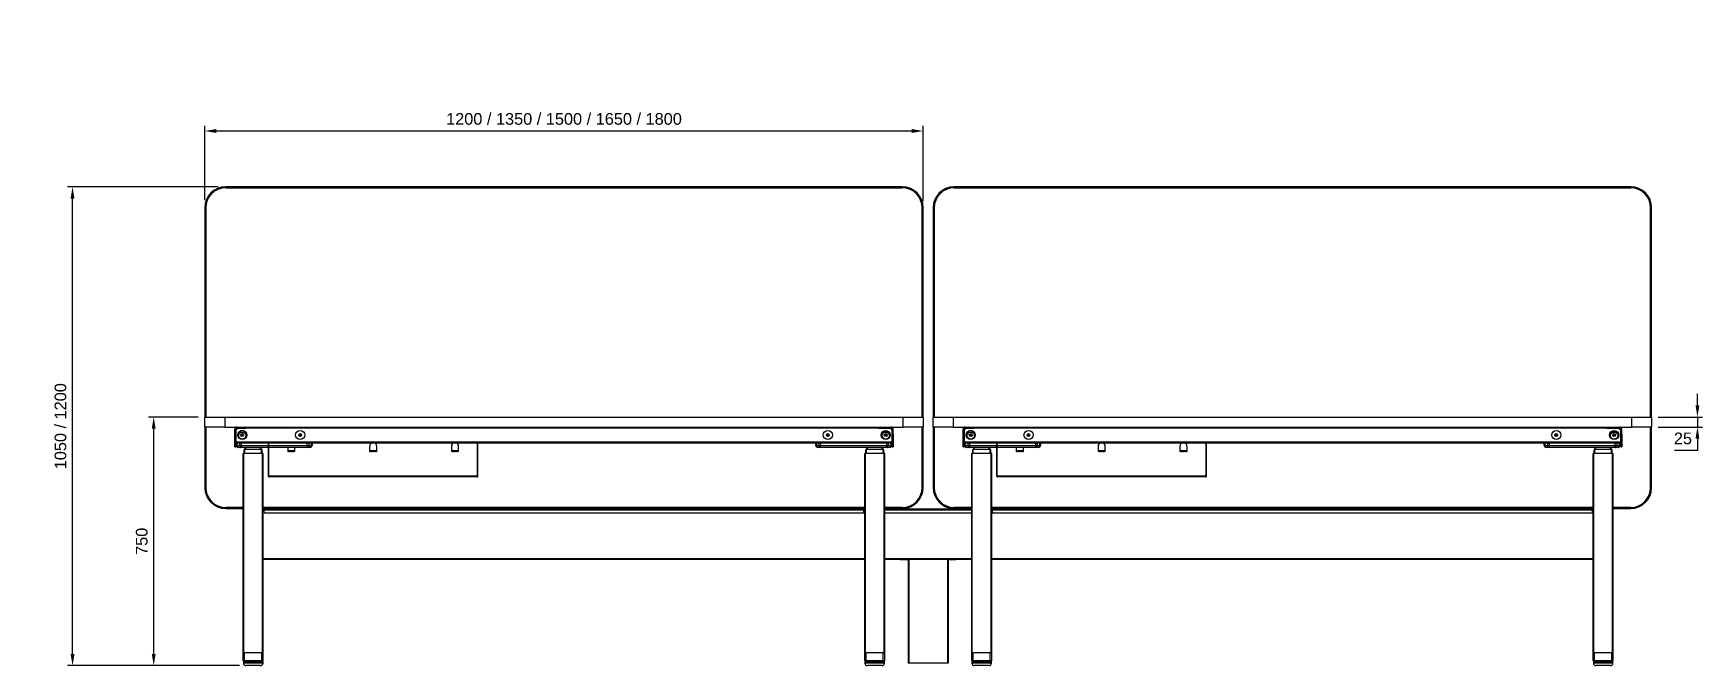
# Model space of a CAD drawing. Header units: millimetres. Extents: x -429 to 8084, y -321 to 4476.
# Drawn here: x -429 to 3753, y 2891 to 4476 of the extents above; entities that cross this region are included whole.
import ezdxf

# ---------------------------------------------------------------- set-up
doc = ezdxf.new("R2010")
doc.units = ezdxf.units.MM
doc.header["$LTSCALE"] = 100
doc.styles.get("Standard").update_dxf_attribs({"font": 'arial.ttf'})
doc.dimstyles.new('CGJ', dxfattribs={"dimscale": 13, "dimtxt": 2.25, "dimasz": 2.25, "dimexe": 1, "dimexo": 1.25, "dimgap": 1.15, "dimtad": 1, "dimtoh": 1, "dimdec": 1, "dimdsep": 46, "dimtxsty": 'Standard', "dimcen": 0, "dimclrd": 2, "dimclre": 2, "dimclrt": 2, "dimadec": 0, "dimazin": 0, "dimtfac": 1, "dimtdec": 1, "dimtmove": 0, "dimatfit": 0, "dimfxl": 1, "dimtolj": 1, "dimtzin": 0, "dimlwe": -1, "dimarcsym": 2})

# ---------------------------------------------------------------- blocks, each defined once
blk = doc.blocks.new('*D62')
at = {"color": 2, "transparency": 16777216}
for p, q in [((0, 4057.7), (0, 4244.5)), ((1800, 4055.2), (1800, 4244.5))]:
    blk.add_line(p, q, dxfattribs=at)
at = {"color": 2, "lineweight": -2, "transparency": 16777216}
blk.add_line((29.2, 4231.5), (1770.7, 4231.5), dxfattribs=at)
at = {"color": 2, "transparency": 16777216}
for points in [[(29.2, 4236.4), (29.2, 4226.6), (0, 4231.5)], [(1770.7, 4236.4), (1770.7, 4226.6), (1800, 4231.5)]]:
    blk.add_solid(points, dxfattribs=at)
at = {"layer": 'Defpoints', "color": 0, "transparency": 16777216}
for p in [(1800, 4231.5), (0, 4041.5), (1800, 4039)]:
    blk.add_point(p, dxfattribs=at)
at = {"color": 2, "transparency": 16777216, "insert": (900, 4261.6), "char_height": 29.25, "attachment_point": 5}
blk.add_mtext('\\A1;1200 / 1350 / 1500 / 1650 / 1800', dxfattribs=at)
blk = doc.blocks.new('*D63')
at = {"color": 2, "lineweight": -2, "transparency": 16777216}
for p, q in [((3739.7, 3543.7), (3739.7, 3573)), ((3739.7, 3514.5), (3739.7, 3489.5)), ((3739.7, 3431), (3682.1, 3431)), ((3739.7, 3460.2), (3739.7, 3431))]:
    blk.add_line(p, q, dxfattribs=at)
at = {"color": 2, "transparency": 16777216}
for p, q in [((3641.2, 3514.5), (3752.7, 3514.5)), ((3641.2, 3489.5), (3752.7, 3489.5))]:
    blk.add_line(p, q, dxfattribs=at)
for points in [[(3734.8, 3543.7), (3744.5, 3543.7), (3739.7, 3514.5)], [(3734.8, 3460.2), (3744.5, 3460.2), (3739.7, 3489.5)]]:
    blk.add_solid(points, dxfattribs=at)
at = {"layer": 'Defpoints', "color": 0, "transparency": 16777216}
for p in [(3625, 3514.5), (3625, 3489.5), (3739.7, 3489.5)]:
    blk.add_point(p, dxfattribs=at)
at = {"color": 2, "transparency": 16777216, "insert": (3703.4, 3460.8), "char_height": 29.25, "attachment_point": 5}
blk.add_mtext('\\A1;25', dxfattribs=at)
blk = doc.blocks.new('*D64')
at = {"color": 2, "transparency": 16777216}
for p, q in [((-16.3, 3514.5), (-140.8, 3514.5)), ((86.7, 2891.5), (-140.8, 2891.5))]:
    blk.add_line(p, q, dxfattribs=at)
at = {"color": 2, "lineweight": -2, "transparency": 16777216}
blk.add_line((-127.8, 2920.7), (-127.8, 3485.2), dxfattribs=at)
at = {"color": 2, "transparency": 16777216}
for points in [[(-132.7, 3485.2), (-123, 3485.2), (-127.8, 3514.5)], [(-132.7, 2920.7), (-123, 2920.7), (-127.8, 2891.5)]]:
    blk.add_solid(points, dxfattribs=at)
at = {"layer": 'Defpoints', "color": 0, "transparency": 16777216}
for p in [(-127.8, 3514.5), (0, 3514.5), (103, 2891.5)]:
    blk.add_point(p, dxfattribs=at)
at = {"color": 2, "transparency": 16777216, "insert": (-157.7, 3203), "char_height": 29.25, "attachment_point": 5, "rotation": 90}
blk.add_mtext('\\A1;750', dxfattribs=at)
blk = doc.blocks.new('*D67')
at = {"color": 2, "transparency": 16777216}
for p, q in [((33.7, 4091.5), (-344.2, 4091.5)), ((86.7, 2891.5), (-344.2, 2891.5))]:
    blk.add_line(p, q, dxfattribs=at)
at = {"color": 2, "lineweight": -2, "transparency": 16777216}
blk.add_line((-331.2, 2920.7), (-331.2, 4062.2), dxfattribs=at)
at = {"color": 2, "transparency": 16777216}
for points in [[(-336.1, 4062.2), (-326.3, 4062.2), (-331.2, 4091.5)], [(-336.1, 2920.7), (-326.3, 2920.7), (-331.2, 2891.5)]]:
    blk.add_solid(points, dxfattribs=at)
at = {"layer": 'Defpoints', "color": 0, "transparency": 16777216}
for p in [(-331.2, 4091.5), (50, 4091.5), (103, 2891.5)]:
    blk.add_point(p, dxfattribs=at)
at = {"color": 2, "transparency": 16777216, "insert": (-361.3, 3491.5), "char_height": 29.25, "attachment_point": 5, "rotation": 90}
blk.add_mtext('\\A1;1050 / 1200', dxfattribs=at)

msp = doc.modelspace()

# ---------------------------------------------------------------- linework, layer by layer
at = {"color": 7, "linetype": 'Continuous', "lineweight": -3}
for p, q in [((900, 4091.46), (52.5, 4091.46)), ((52.5, 4091.46), (52.5, 4090.38)), ((52.5, 4090.38), (52.5, 4089.96)), ((52.5, 4090.38), (900, 4090.38)), ((52.5, 4089.96), (52.5, 4089.66)), ((52.5, 4089.96), (900, 4089.96)), ((52.5, 4089.66), (900, 4089.66)), ((52.5, 4089.66), (52.5, 4089.46)), ((52.5, 4089.46), (900, 4089.46)), ((52.5, 4089.46), (52.5, 4089.31)), ((52.5, 4089.31), (900, 4089.31)), ((52.5, 4089.31), (52.5, 4088.96)), ((1747.5, 4088.96), (52.5, 4088.96)), ((1747.5, 4091.46), (900, 4091.46)), ((900, 4091.46), (900, 4090.38)), ((900, 4090.38), (900, 4089.96)), ((900, 4090.38), (1747.5, 4090.38)), ((900, 4089.96), (900, 4089.66)), ((900, 4089.96), (1747.5, 4089.96)), ((900, 4089.66), (1747.5, 4089.66)), ((900, 4089.66), (900, 4089.46)), ((900, 4089.46), (1747.5, 4089.46)), ((900, 4089.46), (900, 4089.31)), ((900, 4089.31), (1747.5, 4089.31)), ((900, 4089.31), (900, 4088.96)), ((1747.5, 4091.46), (1747.5, 4090.38)), ((1747.5, 4090.38), (1747.5, 4089.96)), ((1747.5, 4089.96), (1747.5, 4089.66)), ((1747.5, 4089.66), (1747.5, 4089.46)), ((1747.5, 4089.46), (1747.5, 4089.31)), ((1747.5, 4089.31), (1747.5, 4088.96)), ((2725, 4091.46), (1877.5, 4091.46)), ((1877.5, 4091.46), (1877.5, 4090.38)), ((1877.5, 4090.38), (1877.5, 4089.96)), ((1877.5, 4090.38), (2725, 4090.38)), ((1877.5, 4089.96), (1877.5, 4089.66)), ((1877.5, 4089.96), (2725, 4089.96)), ((1877.5, 4089.66), (2725, 4089.66)), ((1877.5, 4089.66), (1877.5, 4089.46)), ((1877.5, 4089.46), (2725, 4089.46)), ((1877.5, 4089.46), (1877.5, 4089.31)), ((1877.5, 4089.31), (2725, 4089.31)), ((1877.5, 4089.31), (1877.5, 4088.96)), ((3572.5, 4088.96), (1877.5, 4088.96)), ((3572.5, 4091.46), (2725, 4091.46)), ((2725, 4091.46), (2725, 4090.38)), ((2725, 4090.38), (2725, 4089.96)), ((2725, 4090.38), (3572.5, 4090.38)), ((2725, 4089.96), (2725, 4089.66)), ((2725, 4089.96), (3572.5, 4089.96)), ((2725, 4089.66), (3572.5, 4089.66)), ((2725, 4089.66), (2725, 4089.46)), ((2725, 4089.46), (3572.5, 4089.46)), ((2725, 4089.46), (2725, 4089.31)), ((2725, 4089.31), (3572.5, 4089.31)), ((2725, 4089.31), (2725, 4088.96)), ((3572.5, 4091.46), (3572.5, 4090.38)), ((3572.5, 4090.38), (3572.5, 4089.96)), ((3572.5, 4089.96), (3572.5, 4089.66)), ((3572.5, 4089.66), (3572.5, 4089.46)), ((3572.5, 4089.46), (3572.5, 4089.31)), ((3572.5, 4089.31), (3572.5, 4088.96)), ((0, 4038.96), (0, 3514.46)), ((0, 4038.96), (1.07, 4038.96)), ((1.07, 4038.96), (1.5, 4038.96)), ((1.07, 3514.46), (1.07, 4038.96)), ((1.5, 4038.96), (1.8, 4038.96)), ((1.5, 3514.46), (1.5, 4038.96)), ((1.8, 4038.96), (2, 4038.96)), ((1.8, 3514.46), (1.8, 4038.96)), ((2, 3514.46), (2, 4038.96)), ((2, 4038.96), (2.15, 4038.96)), ((2.15, 3514.46), (2.15, 4038.96)), ((2.15, 4038.96), (2.5, 4038.96)), ((2.5, 4038.96), (2.5, 3514.46)), ((1797.5, 3514.46), (1797.5, 4038.96)), ((1797.85, 4038.96), (1797.5, 4038.96)), ((1798, 4038.96), (1797.85, 4038.96)), ((1797.85, 4038.96), (1797.85, 3514.46)), ((1798, 4038.96), (1798, 3514.46)), ((1798.2, 4038.96), (1798, 4038.96)), ((1798.5, 4038.96), (1798.2, 4038.96)), ((1798.2, 4038.96), (1798.2, 3514.46)), ((1798.92, 4038.96), (1798.5, 4038.96)), ((1798.5, 4038.96), (1798.5, 3514.46)), ((1798.92, 4038.96), (1798.92, 3514.46)), ((1800, 4038.96), (1798.92, 4038.96)), ((1800, 3514.46), (1800, 4038.96)), ((1825, 4038.96), (1825, 3514.46)), ((1825, 4038.96), (1826.07, 4038.96)), ((1826.07, 4038.96), (1826.5, 4038.96)), ((1826.07, 3514.46), (1826.07, 4038.96)), ((1826.5, 4038.96), (1826.8, 4038.96)), ((1826.5, 3514.46), (1826.5, 4038.96)), ((1826.8, 4038.96), (1827, 4038.96)), ((1826.8, 3514.46), (1826.8, 4038.96)), ((1827, 3514.46), (1827, 4038.96)), ((1827, 4038.96), (1827.15, 4038.96)), ((1827.15, 3514.46), (1827.15, 4038.96)), ((1827.15, 4038.96), (1827.5, 4038.96)), ((1827.5, 4038.96), (1827.5, 3514.46)), ((3622.5, 3514.46), (3622.5, 4038.96)), ((3622.85, 4038.96), (3622.5, 4038.96)), ((3622.85, 4038.96), (3622.85, 3514.46)), ((3623, 4038.96), (3622.85, 4038.96)), ((3623, 4038.96), (3623, 3514.46)), ((3623.2, 4038.96), (3623, 4038.96)), ((3623.5, 4038.96), (3623.2, 4038.96)), ((3623.2, 4038.96), (3623.2, 3514.46)), ((3623.92, 4038.96), (3623.5, 4038.96)), ((3623.5, 4038.96), (3623.5, 3514.46)), ((3623.92, 4038.96), (3623.92, 3514.46)), ((3625, 4038.96), (3623.92, 4038.96)), ((3625, 3514.46), (3625, 4038.96)), ((0, 3489.46), (0, 3514.46)), ((0, 3514.46), (50, 3514.46)), ((50, 3514.46), (50, 3489.46)), ((50, 3514.46), (1750, 3514.46)), ((1750, 3489.46), (1750, 3514.46)), ((1750, 3514.46), (1800, 3514.46)), ((1800, 3514.46), (1800, 3489.46)), ((1825, 3489.46), (1825, 3514.46)), ((1825, 3514.46), (1875, 3514.46)), ((1875, 3514.46), (1875, 3489.46)), ((1875, 3514.46), (3575, 3514.46)), ((3575, 3489.46), (3575, 3514.46)), ((3575, 3514.46), (3625, 3514.46)), ((3625, 3514.46), (3625, 3489.46)), ((0, 3489.46), (0, 3337.96)), ((50, 3489.46), (0, 3489.46)), ((1.07, 3337.96), (1.07, 3489.46)), ((1.5, 3337.96), (1.5, 3489.46)), ((1.8, 3337.96), (1.8, 3489.46)), ((2, 3337.96), (2, 3489.46)), ((2.15, 3337.96), (2.15, 3489.46)), ((2.5, 3489.46), (2.5, 3337.96)), ((50, 3489.46), (1750, 3489.46)), ((77.5, 3484.46), (75, 3484.46)), ((75, 3470.37), (75, 3484.46)), ((77.5, 3470.37), (77.5, 3484.46)), ((80.5, 3483.96), (77.5, 3483.96)), ((78, 3479.96), (77.5, 3479.96)), ((83, 3486.46), (78, 3481.46)), ((78, 3481.46), (78, 3451.96)), ((79, 3483.96), (79, 3486.46)), ((79, 3486.46), (80.46, 3486.46)), ((80, 3489.46), (80, 3486.96)), ((80, 3486.96), (103, 3486.96)), ((80.46, 3486.46), (83, 3486.46)), ((80.46, 3486.46), (80.46, 3483.96)), ((113, 3486.46), (83, 3486.46)), ((98.69, 3479.96), (89.31, 3479.96)), ((91.07, 3471.37), (91.07, 3467.54)), ((103, 3486.96), (103, 3489.46)), ((113, 3486.96), (103, 3486.96)), ((113, 3489.46), (113, 3486.96)), ((1687, 3486.96), (113, 3486.96)), ((113, 3486.96), (113, 3486.46)), ((1687, 3486.96), (1687, 3489.46)), ((1697, 3486.96), (1687, 3486.96)), ((1687, 3486.96), (1687, 3486.46)), ((1687, 3486.46), (1717, 3486.46)), ((1697, 3489.46), (1697, 3486.96)), ((1720, 3486.96), (1697, 3486.96)), ((1701.31, 3479.96), (1710.69, 3479.96)), ((1708.93, 3467.54), (1708.93, 3471.37)), ((1722, 3481.46), (1717, 3486.46)), ((1717, 3486.46), (1719.53, 3486.46)), ((1719.5, 3483.96), (1722.5, 3483.96)), ((1719.53, 3486.46), (1721, 3486.46)), ((1719.53, 3483.96), (1719.53, 3486.46)), ((1720, 3486.96), (1720, 3489.46)), ((1721, 3486.46), (1721, 3483.96)), ((1722, 3481.46), (1722, 3451.96)), ((1722, 3479.96), (1722.5, 3479.96)), ((1725, 3484.46), (1722.5, 3484.46)), ((1722.5, 3470.37), (1722.5, 3484.46)), ((1725, 3470.37), (1725, 3484.46)), ((1800, 3489.46), (1750, 3489.46)), ((1797.5, 3337.96), (1797.5, 3489.46)), ((1797.85, 3489.46), (1797.85, 3337.96)), ((1798, 3489.46), (1798, 3337.96)), ((1798.2, 3489.46), (1798.2, 3337.96)), ((1798.5, 3489.46), (1798.5, 3337.96)), ((1798.92, 3489.46), (1798.92, 3337.96)), ((1800, 3337.96), (1800, 3489.46)), ((1825, 3489.46), (1825, 3337.96)), ((1875, 3489.46), (1825, 3489.46)), ((1826.07, 3337.96), (1826.07, 3489.46)), ((1826.5, 3337.96), (1826.5, 3489.46)), ((1826.8, 3337.96), (1826.8, 3489.46)), ((1827, 3337.96), (1827, 3489.46)), ((1827.15, 3337.96), (1827.15, 3489.46)), ((1827.5, 3489.46), (1827.5, 3337.96)), ((1875, 3489.46), (3575, 3489.46)), ((1902.5, 3484.46), (1900, 3484.46)), ((1900, 3470.37), (1900, 3484.46)), ((1902.5, 3470.37), (1902.5, 3484.46)), ((1905.5, 3483.96), (1902.5, 3483.96)), ((1903, 3479.96), (1902.5, 3479.96)), ((1908, 3486.46), (1903, 3481.46)), ((1903, 3481.46), (1903, 3451.96)), ((1904, 3483.96), (1904, 3486.46)), ((1904, 3486.46), (1905.46, 3486.46)), ((1905, 3489.46), (1905, 3486.96)), ((1905, 3486.96), (1928, 3486.96)), ((1905.46, 3486.46), (1908, 3486.46)), ((1905.46, 3486.46), (1905.46, 3483.96)), ((1938, 3486.46), (1908, 3486.46)), ((1923.69, 3479.96), (1914.31, 3479.96)), ((1916.07, 3471.37), (1916.07, 3467.54)), ((1928, 3486.96), (1928, 3489.46)), ((1938, 3486.96), (1928, 3486.96)), ((1938, 3489.46), (1938, 3486.96)), ((1938, 3486.96), (1938, 3486.46)), ((3512, 3486.96), (1938, 3486.96)), ((3512, 3486.96), (3512, 3489.46)), ((3522, 3486.96), (3512, 3486.96)), ((3512, 3486.96), (3512, 3486.46)), ((3512, 3486.46), (3542, 3486.46)), ((3522, 3489.46), (3522, 3486.96)), ((3545, 3486.96), (3522, 3486.96)), ((3526.31, 3479.96), (3535.69, 3479.96)), ((3533.93, 3467.54), (3533.93, 3471.37)), ((3547, 3481.46), (3542, 3486.46)), ((3542, 3486.46), (3544.53, 3486.46)), ((3544.5, 3483.96), (3547.5, 3483.96)), ((3544.53, 3486.46), (3546, 3486.46)), ((3544.53, 3483.96), (3544.53, 3486.46)), ((3545, 3486.96), (3545, 3489.46)), ((3546, 3486.46), (3546, 3483.96)), ((3547, 3481.46), (3547, 3451.96)), ((3547, 3479.96), (3547.5, 3479.96)), ((3550, 3484.46), (3547.5, 3484.46)), ((3547.5, 3470.37), (3547.5, 3484.46)), ((3550, 3470.37), (3550, 3484.46)), ((3625, 3489.46), (3575, 3489.46)), ((3622.5, 3337.96), (3622.5, 3489.46)), ((3622.85, 3489.46), (3622.85, 3337.96)), ((3623, 3489.46), (3623, 3337.96)), ((3623.2, 3489.46), (3623.2, 3337.96)), ((3623.5, 3489.46), (3623.5, 3337.96)), ((3623.92, 3489.46), (3623.92, 3337.96)), ((3625, 3337.96), (3625, 3489.46)), ((75, 3470.37), (77.5, 3470.37)), ((75, 3460.43), (75, 3470.37)), ((77.5, 3460.43), (75, 3460.43)), ((75, 3439.52), (75, 3460.43)), ((75, 3439.52), (77.5, 3439.52)), ((75, 3439.46), (75, 3439.52)), ((77.5, 3439.46), (75, 3439.46)), ((77.5, 3470.37), (77.5, 3460.43)), ((77.5, 3460.43), (77.5, 3439.52)), ((78, 3455.96), (77.5, 3455.96)), ((78, 3451.96), (77.5, 3451.96)), ((77.5, 3439.52), (77.5, 3439.46)), ((1722, 3451.96), (78, 3451.96)), ((78, 3451.96), (78, 3449.46)), ((1722, 3449.46), (78, 3449.46)), ((79, 3443.46), (79, 3449.46)), ((79, 3443.46), (80.46, 3443.46)), ((80.46, 3449.46), (80.46, 3443.46)), ((80.46, 3443.46), (87.53, 3443.46)), ((91.07, 3438.46), (84, 3438.46)), ((87.53, 3443.46), (87.53, 3449.46)), ((87.53, 3443.46), (91.07, 3443.46)), ((91.07, 3449.46), (91.07, 3443.46)), ((91.07, 3443.46), (256.93, 3443.46)), ((91.07, 3443.46), (91.07, 3438.46)), ((256.93, 3438.46), (91.07, 3438.46)), ((99, 3423.46), (99, 3433.46)), ((100.5, 3433.46), (99, 3433.46)), ((100.5, 3423.46), (100.5, 3433.46)), ((142.5, 3433.46), (100.5, 3433.46)), ((101.5, 3433.46), (101.5, 3438.46)), ((103, 3433.46), (103, 3438.46)), ((140, 3433.46), (140, 3438.46)), ((141.5, 3433.46), (141.5, 3438.46)), ((142.5, 3423.46), (142.5, 3433.46)), ((144, 3433.46), (142.5, 3433.46)), ((144, 3423.46), (144, 3433.46)), ((159.5, 3366.06), (159.5, 3449.46)), ((160.3, 3366.06), (160.3, 3449.46)), ((160.5, 3366.06), (160.5, 3449.46)), ((208, 3438.46), (208, 3427.96)), ((208, 3430.56), (226, 3430.56)), ((208, 3429.56), (208.5, 3429.56)), ((211, 3429.56), (208.5, 3429.56)), ((208.5, 3429.56), (208.5, 3427.96)), ((211, 3427.96), (211, 3429.56)), ((213, 3429.56), (211, 3429.56)), ((213, 3429.56), (213, 3427.96)), ((216, 3429.56), (213, 3429.56)), ((216, 3427.96), (216, 3429.56)), ((218, 3429.56), (216, 3429.56)), ((218, 3429.56), (218, 3427.96)), ((221, 3429.56), (218, 3429.56)), ((221, 3427.96), (221, 3429.56)), ((223, 3429.56), (221, 3429.56)), ((225.5, 3429.56), (223, 3429.56)), ((223, 3429.56), (223, 3427.96)), ((225.5, 3429.56), (226, 3429.56)), ((225.5, 3427.96), (225.5, 3429.56)), ((226, 3427.96), (226, 3438.46)), ((256.93, 3443.46), (256.93, 3449.46)), ((256.93, 3443.46), (260.46, 3443.46)), ((256.93, 3443.46), (256.93, 3438.46)), ((264, 3438.46), (256.93, 3438.46)), ((260.46, 3449.46), (260.46, 3443.46)), ((260.46, 3443.46), (267.53, 3443.46)), ((267.53, 3443.46), (267.53, 3449.46)), ((267.53, 3443.46), (269, 3443.46)), ((269, 3449.46), (269, 3443.46)), ((413, 3440.96), (413, 3427.96)), ((413, 3430.56), (431, 3430.56)), ((413, 3429.56), (413.5, 3429.56)), ((416, 3429.56), (413.5, 3429.56)), ((413.5, 3429.56), (413.5, 3427.96)), ((416, 3427.96), (416, 3429.56)), ((418, 3429.56), (416, 3429.56)), ((418, 3429.56), (418, 3427.96)), ((421, 3429.56), (418, 3429.56)), ((421, 3427.96), (421, 3429.56)), ((423, 3429.56), (421, 3429.56)), ((423, 3429.56), (423, 3427.96)), ((426, 3429.56), (423, 3429.56)), ((426, 3427.96), (426, 3429.56)), ((428, 3429.56), (426, 3429.56)), ((428, 3429.56), (428, 3427.96)), ((430.5, 3429.56), (428, 3429.56)), ((430.5, 3429.56), (431, 3429.56)), ((430.5, 3427.96), (430.5, 3429.56)), ((431, 3427.96), (431, 3440.96)), ((618, 3440.96), (618, 3427.96)), ((618, 3430.56), (636, 3430.56)), ((618, 3429.56), (618.5, 3429.56)), ((621, 3429.56), (618.5, 3429.56)), ((618.5, 3429.56), (618.5, 3427.96)), ((621, 3427.96), (621, 3429.56)), ((623, 3429.56), (621, 3429.56)), ((623, 3429.56), (623, 3427.96)), ((626, 3429.56), (623, 3429.56)), ((626, 3427.96), (626, 3429.56)), ((628, 3429.56), (626, 3429.56)), ((628, 3429.56), (628, 3427.96)), ((631, 3429.56), (628, 3429.56)), ((631, 3427.96), (631, 3429.56)), ((633, 3429.56), (631, 3429.56)), ((633, 3429.56), (633, 3427.96)), ((635.5, 3429.56), (633, 3429.56)), ((635.5, 3429.56), (636, 3429.56)), ((635.5, 3427.96), (635.5, 3429.56)), ((636, 3427.96), (636, 3440.96)), ((683.5, 3366.06), (683.5, 3449.46)), ((683.7, 3366.06), (683.7, 3449.46)), ((684.5, 3366.06), (684.5, 3449.46)), ((1531, 3443.46), (1531, 3449.46)), ((1531, 3443.46), (1532.46, 3443.46)), ((1532.46, 3449.46), (1532.46, 3443.46)), ((1532.46, 3443.46), (1539.53, 3443.46)), ((1543.07, 3438.46), (1536, 3438.46)), ((1539.53, 3443.46), (1539.53, 3449.46)), ((1539.53, 3443.46), (1543.07, 3443.46)), ((1543.07, 3449.46), (1543.07, 3443.46)), ((1543.07, 3438.46), (1543.07, 3443.46)), ((1543.07, 3443.46), (1708.93, 3443.46)), ((1708.93, 3438.46), (1543.07, 3438.46)), ((1656, 3423.46), (1656, 3433.46)), ((1657.5, 3433.46), (1656, 3433.46)), ((1657.5, 3423.46), (1657.5, 3433.46)), ((1699.5, 3433.46), (1657.5, 3433.46)), ((1658.5, 3433.46), (1658.5, 3438.46)), ((1660, 3433.46), (1660, 3438.46)), ((1697, 3433.46), (1697, 3438.46)), ((1698.5, 3433.46), (1698.5, 3438.46)), ((1699.5, 3423.46), (1699.5, 3433.46)), ((1701, 3433.46), (1699.5, 3433.46)), ((1701, 3423.46), (1701, 3433.46)), ((1708.93, 3443.46), (1708.93, 3449.46)), ((1708.93, 3443.46), (1712.46, 3443.46)), ((1708.93, 3438.46), (1708.93, 3443.46)), ((1716, 3438.46), (1708.93, 3438.46)), ((1712.46, 3449.46), (1712.46, 3443.46)), ((1712.46, 3443.46), (1719.53, 3443.46)), ((1719.53, 3443.46), (1719.53, 3449.46)), ((1719.53, 3443.46), (1721, 3443.46)), ((1721, 3449.46), (1721, 3443.46)), ((1722, 3455.96), (1722.5, 3455.96)), ((1722, 3451.96), (1722.5, 3451.96)), ((1722, 3451.96), (1722, 3449.46)), ((1722.5, 3470.37), (1725, 3470.37)), ((1722.5, 3460.43), (1722.5, 3470.37)), ((1725, 3460.43), (1722.5, 3460.43)), ((1722.5, 3439.52), (1722.5, 3460.43)), ((1722.5, 3439.52), (1725, 3439.52)), ((1722.5, 3439.46), (1722.5, 3439.52)), ((1725, 3439.46), (1722.5, 3439.46)), ((1725, 3470.37), (1725, 3460.43)), ((1725, 3460.43), (1725, 3439.52)), ((1725, 3439.52), (1725, 3439.46)), ((1900, 3470.37), (1902.5, 3470.37)), ((1900, 3460.43), (1900, 3470.37)), ((1902.5, 3460.43), (1900, 3460.43)), ((1900, 3439.52), (1900, 3460.43)), ((1900, 3439.52), (1902.5, 3439.52)), ((1900, 3439.46), (1900, 3439.52)), ((1902.5, 3439.46), (1900, 3439.46)), ((1902.5, 3470.37), (1902.5, 3460.43)), ((1902.5, 3460.43), (1902.5, 3439.52)), ((1903, 3455.96), (1902.5, 3455.96)), ((1903, 3451.96), (1902.5, 3451.96)), ((1902.5, 3439.52), (1902.5, 3439.46)), ((3547, 3451.96), (1903, 3451.96)), ((1903, 3451.96), (1903, 3449.46)), ((3547, 3449.46), (1903, 3449.46)), ((1904, 3443.46), (1904, 3449.46)), ((1904, 3443.46), (1905.46, 3443.46)), ((1905.46, 3449.46), (1905.46, 3443.46)), ((1905.46, 3443.46), (1912.53, 3443.46)), ((1916.07, 3438.46), (1909, 3438.46)), ((1912.53, 3443.46), (1912.53, 3449.46)), ((1912.53, 3443.46), (1916.07, 3443.46)), ((1916.07, 3449.46), (1916.07, 3443.46)), ((1916.07, 3443.46), (2081.93, 3443.46)), ((1916.07, 3443.46), (1916.07, 3438.46)), ((2081.93, 3438.46), (1916.07, 3438.46)), ((1924, 3423.46), (1924, 3433.46)), ((1925.5, 3433.46), (1924, 3433.46)), ((1925.5, 3423.46), (1925.5, 3433.46)), ((1967.5, 3433.46), (1925.5, 3433.46)), ((1926.5, 3433.46), (1926.5, 3438.46)), ((1928, 3433.46), (1928, 3438.46)), ((1965, 3433.46), (1965, 3438.46)), ((1966.5, 3433.46), (1966.5, 3438.46)), ((1967.5, 3423.46), (1967.5, 3433.46)), ((1969, 3433.46), (1967.5, 3433.46)), ((1969, 3423.46), (1969, 3433.46)), ((1984.5, 3366.06), (1984.5, 3449.46)), ((1985.3, 3366.06), (1985.3, 3449.46)), ((1985.5, 3366.06), (1985.5, 3449.46)), ((2033, 3438.46), (2033, 3427.96)), ((2033, 3430.56), (2051, 3430.56)), ((2033, 3429.56), (2033.5, 3429.56)), ((2036, 3429.56), (2033.5, 3429.56)), ((2033.5, 3429.56), (2033.5, 3427.96)), ((2036, 3427.96), (2036, 3429.56)), ((2038, 3429.56), (2036, 3429.56)), ((2038, 3429.56), (2038, 3427.96)), ((2041, 3429.56), (2038, 3429.56)), ((2041, 3427.96), (2041, 3429.56)), ((2043, 3429.56), (2041, 3429.56)), ((2046, 3429.56), (2043, 3429.56)), ((2043, 3429.56), (2043, 3427.96)), ((2046, 3427.96), (2046, 3429.56)), ((2048, 3429.56), (2046, 3429.56)), ((2048, 3429.56), (2048, 3427.96)), ((2050.5, 3429.56), (2048, 3429.56)), ((2050.5, 3429.56), (2051, 3429.56)), ((2050.5, 3427.96), (2050.5, 3429.56)), ((2051, 3427.96), (2051, 3438.46)), ((2081.93, 3443.46), (2081.93, 3449.46)), ((2081.93, 3443.46), (2085.46, 3443.46)), ((2081.93, 3443.46), (2081.93, 3438.46)), ((2089, 3438.46), (2081.93, 3438.46)), ((2085.46, 3449.46), (2085.46, 3443.46)), ((2085.46, 3443.46), (2092.53, 3443.46)), ((2092.53, 3443.46), (2092.53, 3449.46)), ((2092.53, 3443.46), (2094, 3443.46)), ((2094, 3449.46), (2094, 3443.46)), ((2238, 3440.96), (2238, 3427.96)), ((2238, 3430.56), (2256, 3430.56)), ((2238, 3429.56), (2238.5, 3429.56)), ((2241, 3429.56), (2238.5, 3429.56)), ((2238.5, 3429.56), (2238.5, 3427.96)), ((2241, 3427.96), (2241, 3429.56)), ((2243, 3429.56), (2241, 3429.56)), ((2246, 3429.56), (2243, 3429.56)), ((2243, 3429.56), (2243, 3427.96)), ((2246, 3427.96), (2246, 3429.56)), ((2248, 3429.56), (2246, 3429.56)), ((2248, 3429.56), (2248, 3427.96)), ((2251, 3429.56), (2248, 3429.56)), ((2251, 3427.96), (2251, 3429.56)), ((2253, 3429.56), (2251, 3429.56)), ((2253, 3429.56), (2253, 3427.96)), ((2255.5, 3429.56), (2253, 3429.56)), ((2255.5, 3429.56), (2256, 3429.56)), ((2255.5, 3427.96), (2255.5, 3429.56)), ((2256, 3427.96), (2256, 3440.96)), ((2443, 3440.96), (2443, 3427.96)), ((2443, 3430.56), (2461, 3430.56)), ((2443, 3429.56), (2443.5, 3429.56)), ((2446, 3429.56), (2443.5, 3429.56)), ((2443.5, 3429.56), (2443.5, 3427.96)), ((2446, 3427.96), (2446, 3429.56)), ((2448, 3429.56), (2446, 3429.56)), ((2451, 3429.56), (2448, 3429.56)), ((2448, 3429.56), (2448, 3427.96)), ((2451, 3427.96), (2451, 3429.56)), ((2453, 3429.56), (2451, 3429.56)), ((2453, 3429.56), (2453, 3427.96)), ((2456, 3429.56), (2453, 3429.56)), ((2456, 3427.96), (2456, 3429.56)), ((2458, 3429.56), (2456, 3429.56)), ((2460.5, 3429.56), (2458, 3429.56)), ((2458, 3429.56), (2458, 3427.96)), ((2460.5, 3429.56), (2461, 3429.56)), ((2460.5, 3427.96), (2460.5, 3429.56)), ((2461, 3427.96), (2461, 3440.96)), ((2508.5, 3366.06), (2508.5, 3449.46)), ((2508.7, 3366.06), (2508.7, 3449.46)), ((2509.5, 3366.06), (2509.5, 3449.46)), ((3356, 3443.46), (3356, 3449.46)), ((3356, 3443.46), (3357.46, 3443.46)), ((3357.46, 3449.46), (3357.46, 3443.46)), ((3357.46, 3443.46), (3364.53, 3443.46)), ((3368.07, 3438.46), (3361, 3438.46)), ((3364.53, 3443.46), (3364.53, 3449.46)), ((3364.53, 3443.46), (3368.07, 3443.46)), ((3368.07, 3449.46), (3368.07, 3443.46)), ((3368.07, 3438.46), (3368.07, 3443.46)), ((3368.07, 3443.46), (3533.93, 3443.46)), ((3533.93, 3438.46), (3368.07, 3438.46)), ((3481, 3423.46), (3481, 3433.46)), ((3482.5, 3433.46), (3481, 3433.46)), ((3482.5, 3423.46), (3482.5, 3433.46)), ((3524.5, 3433.46), (3482.5, 3433.46)), ((3483.5, 3433.46), (3483.5, 3438.46)), ((3485, 3433.46), (3485, 3438.46)), ((3522, 3433.46), (3522, 3438.46)), ((3523.5, 3433.46), (3523.5, 3438.46)), ((3524.5, 3423.46), (3524.5, 3433.46)), ((3526, 3433.46), (3524.5, 3433.46)), ((3526, 3423.46), (3526, 3433.46)), ((3533.93, 3443.46), (3533.93, 3449.46)), ((3533.93, 3443.46), (3537.46, 3443.46)), ((3533.93, 3438.46), (3533.93, 3443.46)), ((3541, 3438.46), (3533.93, 3438.46)), ((3537.46, 3449.46), (3537.46, 3443.46)), ((3537.46, 3443.46), (3544.53, 3443.46)), ((3544.53, 3443.46), (3544.53, 3449.46)), ((3544.53, 3443.46), (3546, 3443.46)), ((3546, 3449.46), (3546, 3443.46)), ((3547, 3455.96), (3547.5, 3455.96)), ((3547, 3451.96), (3547.5, 3451.96)), ((3547, 3451.96), (3547, 3449.46)), ((3547.5, 3470.37), (3550, 3470.37)), ((3547.5, 3460.43), (3547.5, 3470.37)), ((3550, 3460.43), (3547.5, 3460.43)), ((3547.5, 3439.52), (3547.5, 3460.43)), ((3547.5, 3439.52), (3550, 3439.52)), ((3547.5, 3439.46), (3547.5, 3439.52)), ((3550, 3439.46), (3547.5, 3439.46)), ((3550, 3470.37), (3550, 3460.43)), ((3550, 3460.43), (3550, 3439.52)), ((3550, 3439.52), (3550, 3439.46)), ((96.5, 2923.46), (96.5, 3423.46)), ((98, 3423.46), (96.5, 3423.46)), ((98, 2923.46), (98, 3423.46)), ((145, 3423.46), (98, 3423.46)), ((145, 2923.46), (145, 3423.46)), ((146.5, 3423.46), (145, 3423.46)), ((146.5, 2923.46), (146.5, 3423.46)), ((208, 3427.96), (208.5, 3427.96)), ((211, 3427.96), (208.5, 3427.96)), ((211, 3428.76), (213, 3428.76)), ((211, 3427.96), (213, 3427.96)), ((216, 3427.96), (213, 3427.96)), ((216, 3428.76), (218, 3428.76)), ((216, 3427.96), (218, 3427.96)), ((221, 3427.96), (218, 3427.96)), ((221, 3428.76), (223, 3428.76)), ((221, 3427.96), (223, 3427.96)), ((225.5, 3427.96), (223, 3427.96)), ((225.5, 3427.96), (226, 3427.96)), ((413, 3427.96), (413.5, 3427.96)), ((416, 3427.96), (413.5, 3427.96)), ((416, 3428.76), (418, 3428.76)), ((416, 3427.96), (418, 3427.96)), ((421, 3427.96), (418, 3427.96)), ((421, 3428.76), (423, 3428.76)), ((421, 3427.96), (423, 3427.96)), ((426, 3427.96), (423, 3427.96)), ((426, 3428.76), (428, 3428.76)), ((426, 3427.96), (428, 3427.96)), ((430.5, 3427.96), (428, 3427.96)), ((430.5, 3427.96), (431, 3427.96)), ((618, 3427.96), (618.5, 3427.96)), ((621, 3427.96), (618.5, 3427.96)), ((621, 3428.76), (623, 3428.76)), ((621, 3427.96), (623, 3427.96)), ((626, 3427.96), (623, 3427.96)), ((626, 3428.76), (628, 3428.76)), ((626, 3427.96), (628, 3427.96)), ((631, 3427.96), (628, 3427.96)), ((631, 3428.76), (633, 3428.76)), ((631, 3427.96), (633, 3427.96)), ((635.5, 3427.96), (633, 3427.96)), ((635.5, 3427.96), (636, 3427.96)), ((1653.5, 2923.46), (1653.5, 3423.46)), ((1655, 3423.46), (1653.5, 3423.46)), ((1655, 2923.46), (1655, 3423.46)), ((1702, 3423.46), (1655, 3423.46)), ((1702, 2923.46), (1702, 3423.46)), ((1703.5, 3423.46), (1702, 3423.46)), ((1703.5, 2923.46), (1703.5, 3423.46)), ((1921.5, 2923.46), (1921.5, 3423.46)), ((1923, 3423.46), (1921.5, 3423.46)), ((1923, 2923.46), (1923, 3423.46)), ((1970, 3423.46), (1923, 3423.46)), ((1970, 2923.46), (1970, 3423.46)), ((1971.5, 3423.46), (1970, 3423.46)), ((1971.5, 2923.46), (1971.5, 3423.46)), ((2033, 3427.96), (2033.5, 3427.96)), ((2036, 3427.96), (2033.5, 3427.96)), ((2036, 3428.76), (2038, 3428.76)), ((2036, 3427.96), (2038, 3427.96)), ((2041, 3427.96), (2038, 3427.96)), ((2041, 3428.76), (2043, 3428.76)), ((2041, 3427.96), (2043, 3427.96)), ((2046, 3427.96), (2043, 3427.96)), ((2046, 3428.76), (2048, 3428.76)), ((2046, 3427.96), (2048, 3427.96)), ((2050.5, 3427.96), (2048, 3427.96)), ((2050.5, 3427.96), (2051, 3427.96)), ((2238, 3427.96), (2238.5, 3427.96)), ((2241, 3427.96), (2238.5, 3427.96)), ((2241, 3428.76), (2243, 3428.76)), ((2241, 3427.96), (2243, 3427.96)), ((2246, 3427.96), (2243, 3427.96)), ((2246, 3428.76), (2248, 3428.76)), ((2246, 3427.96), (2248, 3427.96)), ((2251, 3427.96), (2248, 3427.96)), ((2251, 3428.76), (2253, 3428.76)), ((2251, 3427.96), (2253, 3427.96)), ((2255.5, 3427.96), (2253, 3427.96)), ((2255.5, 3427.96), (2256, 3427.96)), ((2443, 3427.96), (2443.5, 3427.96)), ((2446, 3427.96), (2443.5, 3427.96)), ((2446, 3428.76), (2448, 3428.76)), ((2446, 3427.96), (2448, 3427.96)), ((2451, 3427.96), (2448, 3427.96)), ((2451, 3428.76), (2453, 3428.76)), ((2451, 3427.96), (2453, 3427.96)), ((2456, 3427.96), (2453, 3427.96)), ((2456, 3428.76), (2458, 3428.76)), ((2456, 3427.96), (2458, 3427.96)), ((2460.5, 3427.96), (2458, 3427.96)), ((2460.5, 3427.96), (2461, 3427.96)), ((3478.5, 2923.46), (3478.5, 3423.46)), ((3480, 3423.46), (3478.5, 3423.46)), ((3480, 2923.46), (3480, 3423.46)), ((3527, 3423.46), (3480, 3423.46)), ((3527, 2923.46), (3527, 3423.46)), ((3528.5, 3423.46), (3527, 3423.46)), ((3528.5, 2923.46), (3528.5, 3423.46)), ((159.5, 3366.06), (160.3, 3366.06)), ((161.1, 3366.06), (160.5, 3366.06)), ((161.1, 3366.06), (161.1, 3364.46)), ((682.9, 3366.06), (161.1, 3366.06)), ((682.9, 3364.46), (161.1, 3364.46)), ((682.9, 3364.46), (682.9, 3366.06)), ((683.5, 3366.06), (682.9, 3366.06)), ((684.5, 3366.06), (683.7, 3366.06)), ((1984.5, 3366.06), (1985.3, 3366.06)), ((1986.1, 3366.06), (1985.5, 3366.06)), ((2507.9, 3366.06), (1986.1, 3366.06)), ((1986.1, 3366.06), (1986.1, 3364.46)), ((2507.9, 3364.46), (1986.1, 3364.46)), ((2507.9, 3364.46), (2507.9, 3366.06)), ((2508.5, 3366.06), (2507.9, 3366.06)), ((2509.5, 3366.06), (2508.7, 3366.06)), ((0, 3337.96), (1.07, 3337.96)), ((1.07, 3337.96), (1.5, 3337.96)), ((1.5, 3337.96), (1.8, 3337.96)), ((1.8, 3337.96), (2, 3337.96)), ((2, 3337.96), (2.15, 3337.96)), ((2.15, 3337.96), (2.5, 3337.96)), ((1797.85, 3337.96), (1797.5, 3337.96)), ((1798, 3337.96), (1797.85, 3337.96)), ((1798.2, 3337.96), (1798, 3337.96)), ((1798.5, 3337.96), (1798.2, 3337.96)), ((1798.92, 3337.96), (1798.5, 3337.96)), ((1800, 3337.96), (1798.92, 3337.96)), ((1825, 3337.96), (1826.07, 3337.96)), ((1826.07, 3337.96), (1826.5, 3337.96)), ((1826.5, 3337.96), (1826.8, 3337.96)), ((1826.8, 3337.96), (1827, 3337.96)), ((1827, 3337.96), (1827.15, 3337.96)), ((1827.15, 3337.96), (1827.5, 3337.96)), ((3622.85, 3337.96), (3622.5, 3337.96)), ((3623, 3337.96), (3622.85, 3337.96)), ((3623.2, 3337.96), (3623, 3337.96)), ((3623.5, 3337.96), (3623.2, 3337.96)), ((3623.92, 3337.96), (3623.5, 3337.96)), ((3625, 3337.96), (3623.92, 3337.96)), ((52.5, 3287.96), (96.5, 3287.96)), ((52.5, 3287.61), (52.5, 3287.96)), ((96.5, 3287.61), (52.5, 3287.61)), ((52.5, 3287.46), (52.5, 3287.61)), ((96.5, 3287.46), (52.5, 3287.46)), ((52.5, 3287.26), (52.5, 3287.46)), ((52.5, 3286.96), (52.5, 3287.26)), ((96.5, 3287.26), (52.5, 3287.26)), ((52.5, 3286.53), (52.5, 3286.96)), ((96.5, 3286.96), (52.5, 3286.96)), ((96.5, 3286.53), (52.5, 3286.53)), ((52.5, 3285.46), (52.5, 3286.53)), ((52.5, 3285.46), (96.5, 3285.46)), ((146.5, 3287.96), (1653.5, 3287.96)), ((1653.5, 3287.61), (146.5, 3287.61)), ((1653.5, 3287.46), (146.5, 3287.46)), ((1653.5, 3287.26), (146.5, 3287.26)), ((1653.5, 3286.96), (146.5, 3286.96)), ((1653.5, 3286.53), (146.5, 3286.53)), ((146.5, 3285.46), (1653.5, 3285.46)), ((148.5, 3282.46), (146.5, 3282.46)), ((148.5, 3280.46), (146.5, 3280.46)), ((1651.5, 3283.46), (148.5, 3283.46)), ((148.5, 3281.46), (148.5, 3283.46)), ((148.5, 3276.46), (148.5, 3281.46)), ((1651.5, 3281.46), (148.5, 3281.46)), ((1648.5, 3273.46), (151.5, 3273.46)), ((1651.5, 3281.46), (1651.5, 3283.46)), ((1653.5, 3282.46), (1651.5, 3282.46)), ((1651.5, 3276.46), (1651.5, 3281.46)), ((1653.5, 3280.46), (1651.5, 3280.46)), ((1703.5, 3287.96), (1747.5, 3287.96)), ((1747.5, 3287.61), (1703.5, 3287.61)), ((1747.5, 3287.46), (1703.5, 3287.46)), ((1747.5, 3287.26), (1703.5, 3287.26)), ((1747.5, 3286.96), (1703.5, 3286.96)), ((1747.5, 3286.53), (1703.5, 3286.53)), ((1703.5, 3285.46), (1747.5, 3285.46)), ((1921.5, 3283.46), (1703.5, 3283.46)), ((1921.5, 3281.46), (1703.5, 3281.46)), ((1920, 3273.46), (1705, 3273.46)), ((1747.5, 3287.61), (1747.5, 3287.96)), ((1747.5, 3287.46), (1747.5, 3287.61)), ((1747.5, 3287.26), (1747.5, 3287.46)), ((1747.5, 3286.96), (1747.5, 3287.26)), ((1747.5, 3286.53), (1747.5, 3286.96)), ((1747.5, 3285.46), (1747.5, 3286.53)), ((1877.5, 3287.96), (1921.5, 3287.96)), ((1877.5, 3287.61), (1877.5, 3287.96)), ((1877.5, 3287.46), (1877.5, 3287.61)), ((1921.5, 3287.61), (1877.5, 3287.61)), ((1921.5, 3287.46), (1877.5, 3287.46)), ((1877.5, 3287.26), (1877.5, 3287.46)), ((1877.5, 3286.96), (1877.5, 3287.26)), ((1921.5, 3287.26), (1877.5, 3287.26)), ((1877.5, 3286.53), (1877.5, 3286.96)), ((1921.5, 3286.96), (1877.5, 3286.96)), ((1921.5, 3286.53), (1877.5, 3286.53)), ((1877.5, 3285.46), (1877.5, 3286.53)), ((1877.5, 3285.46), (1921.5, 3285.46)), ((1971.5, 3287.96), (3478.5, 3287.96)), ((3478.5, 3287.61), (1971.5, 3287.61)), ((3478.5, 3287.46), (1971.5, 3287.46)), ((3478.5, 3287.26), (1971.5, 3287.26)), ((3478.5, 3286.96), (1971.5, 3286.96)), ((3478.5, 3286.53), (1971.5, 3286.53)), ((1971.5, 3285.46), (3478.5, 3285.46)), ((1973.5, 3282.46), (1971.5, 3282.46)), ((1973.5, 3280.46), (1971.5, 3280.46)), ((3476.5, 3283.46), (1973.5, 3283.46)), ((1973.5, 3281.46), (1973.5, 3283.46)), ((3476.5, 3281.46), (1973.5, 3281.46)), ((1973.5, 3276.46), (1973.5, 3281.46)), ((3473.5, 3273.46), (1976.5, 3273.46)), ((3476.5, 3281.46), (3476.5, 3283.46)), ((3478.5, 3282.46), (3476.5, 3282.46)), ((3476.5, 3276.46), (3476.5, 3281.46)), ((3478.5, 3280.46), (3476.5, 3280.46)), ((3528.5, 3287.96), (3572.5, 3287.96)), ((3572.5, 3287.61), (3528.5, 3287.61)), ((3572.5, 3287.46), (3528.5, 3287.46)), ((3572.5, 3287.26), (3528.5, 3287.26)), ((3572.5, 3286.96), (3528.5, 3286.96)), ((3572.5, 3286.53), (3528.5, 3286.53)), ((3528.5, 3285.46), (3572.5, 3285.46)), ((3572.5, 3287.61), (3572.5, 3287.96)), ((3572.5, 3287.46), (3572.5, 3287.61)), ((3572.5, 3287.26), (3572.5, 3287.46)), ((3572.5, 3286.96), (3572.5, 3287.26)), ((3572.5, 3286.53), (3572.5, 3286.96)), ((3572.5, 3285.46), (3572.5, 3286.53)), ((1653.5, 3159.46), (146.5, 3159.46)), ((1653.5, 3157.46), (146.5, 3157.46)), ((1921.5, 3159.46), (1703.5, 3159.46)), ((1921.5, 3157.46), (1703.5, 3157.46)), ((1743.3, 3156.66), (1743.3, 3157.46)), ((1746.3, 3156.66), (1743.3, 3156.66)), ((1746.3, 3157.46), (1746.3, 3156.66)), ((1761.7, 3156.66), (1746.3, 3156.66)), ((1761.7, 3156.66), (1761.7, 3157.46)), ((1762.5, 3155.86), (1762.5, 2897.46)), ((1764.1, 3155.86), (1762.5, 3155.86)), ((1764.1, 3157.46), (1764.1, 3155.86)), ((1764.1, 3155.86), (1764.1, 2897.46)), ((1860.9, 3157.46), (1860.9, 3155.86)), ((1860.9, 3155.86), (1860.9, 2897.46)), ((1862.5, 3155.86), (1860.9, 3155.86)), ((1862.5, 3155.86), (1862.5, 2897.46)), ((1863.3, 3156.66), (1863.3, 3157.46)), ((1878.7, 3156.66), (1863.3, 3156.66)), ((1878.7, 3156.66), (1878.7, 3157.46)), ((1881.7, 3156.66), (1878.7, 3156.66)), ((1881.7, 3157.46), (1881.7, 3156.66)), ((3478.5, 3159.46), (1971.5, 3159.46)), ((3478.5, 3157.46), (1971.5, 3157.46)), ((96.5, 2903.46), (96.5, 2923.46)), ((98, 2923.46), (96.5, 2923.46)), ((100, 2903.46), (96.5, 2903.46)), ((97, 2900.46), (97, 2897.46)), ((146, 2900.46), (97, 2900.46)), ((146, 2897.46), (97, 2897.46)), ((145, 2923.46), (98, 2923.46)), ((100, 2903.46), (100, 2923.46)), ((143, 2923.46), (100, 2923.46)), ((143, 2903.46), (100, 2903.46)), ((140, 2891.46), (103, 2891.46)), ((143, 2903.46), (143, 2923.46)), ((146.5, 2903.46), (143, 2903.46)), ((146.5, 2923.46), (145, 2923.46)), ((146, 2897.46), (146, 2900.46)), ((146.5, 2903.46), (146.5, 2923.46)), ((1655, 2923.46), (1653.5, 2923.46)), ((1653.5, 2903.46), (1653.5, 2923.46)), ((1657, 2903.46), (1653.5, 2903.46)), ((1654, 2900.46), (1654, 2897.46)), ((1678.5, 2900.46), (1654, 2900.46)), ((1678.5, 2897.46), (1654, 2897.46)), ((1702, 2923.46), (1655, 2923.46)), ((1657, 2903.46), (1657, 2923.46)), ((1700, 2923.46), (1657, 2923.46)), ((1700, 2903.46), (1657, 2903.46)), ((1678.5, 2891.46), (1660, 2891.46)), ((1703, 2900.46), (1678.5, 2900.46)), ((1703, 2897.46), (1678.5, 2897.46)), ((1697, 2891.46), (1678.5, 2891.46)), ((1700, 2903.46), (1700, 2923.46)), ((1703.5, 2903.46), (1700, 2903.46)), ((1703.5, 2923.46), (1702, 2923.46)), ((1703, 2897.46), (1703, 2900.46)), ((1703.5, 2903.46), (1703.5, 2923.46)), ((1764.1, 2897.46), (1762.5, 2897.46)), ((1860.9, 2897.46), (1764.1, 2897.46)), ((1862.5, 2897.46), (1860.9, 2897.46)), ((1921.5, 2903.46), (1921.5, 2923.46)), ((1923, 2923.46), (1921.5, 2923.46)), ((1925, 2903.46), (1921.5, 2903.46)), ((1922, 2900.46), (1922, 2897.46)), ((1971, 2900.46), (1922, 2900.46)), ((1971, 2897.46), (1922, 2897.46)), ((1970, 2923.46), (1923, 2923.46)), ((1925, 2903.46), (1925, 2923.46)), ((1968, 2923.46), (1925, 2923.46)), ((1968, 2903.46), (1925, 2903.46)), ((1965, 2891.46), (1928, 2891.46)), ((1968, 2903.46), (1968, 2923.46)), ((1971.5, 2903.46), (1968, 2903.46)), ((1971.5, 2923.46), (1970, 2923.46)), ((1971, 2897.46), (1971, 2900.46)), ((1971.5, 2903.46), (1971.5, 2923.46)), ((3480, 2923.46), (3478.5, 2923.46)), ((3478.5, 2903.46), (3478.5, 2923.46)), ((3482, 2903.46), (3478.5, 2903.46)), ((3479, 2900.46), (3479, 2897.46)), ((3503.5, 2900.46), (3479, 2900.46)), ((3503.5, 2897.46), (3479, 2897.46)), ((3527, 2923.46), (3480, 2923.46)), ((3482, 2903.46), (3482, 2923.46)), ((3525, 2923.46), (3482, 2923.46)), ((3525, 2903.46), (3482, 2903.46)), ((3503.5, 2891.46), (3485, 2891.46)), ((3528, 2900.46), (3503.5, 2900.46)), ((3528, 2897.46), (3503.5, 2897.46)), ((3522, 2891.46), (3503.5, 2891.46)), ((3525, 2903.46), (3525, 2923.46)), ((3528.5, 2903.46), (3525, 2903.46)), ((3528.5, 2923.46), (3527, 2923.46)), ((3528, 2897.46), (3528, 2900.46)), ((3528.5, 2903.46), (3528.5, 2923.46))]:
    msp.add_line(p, q, dxfattribs=at)
at = {"color": 7, "linetype": 'Continuous', "lineweight": -3, "flags": 128}
for points in [[(80.46, 3443.46), (80.53, 3442.48), (80.73, 3441.54), (81.06, 3440.68), (81.5, 3439.92), (82.03, 3439.3), (82.65, 3438.84), (83.31, 3438.55), (84, 3438.46)], [(87.53, 3443.46), (87.6, 3442.48), (87.8, 3441.54), (88.13, 3440.68), (88.57, 3439.92), (89.11, 3439.3), (89.72, 3438.84), (90.38, 3438.55), (91.07, 3438.46)], [(260.46, 3443.46), (260.4, 3442.48), (260.19, 3441.54), (259.87, 3440.68), (259.43, 3439.92), (258.89, 3439.3), (258.28, 3438.84), (257.62, 3438.55), (256.93, 3438.46)], [(267.53, 3443.46), (267.47, 3442.48), (267.27, 3441.54), (266.94, 3440.68), (266.5, 3439.92), (265.96, 3439.3), (265.35, 3438.84), (264.69, 3438.55), (264, 3438.46)], [(1536, 3438.46), (1535.31, 3438.55), (1534.65, 3438.84), (1534.03, 3439.3), (1533.5, 3439.92), (1533.06, 3440.68), (1532.73, 3441.54), (1532.53, 3442.48), (1532.46, 3443.46)], [(1543.07, 3438.46), (1542.38, 3438.55), (1541.72, 3438.84), (1541.11, 3439.3), (1540.57, 3439.92), (1540.13, 3440.68), (1539.8, 3441.54), (1539.6, 3442.48), (1539.53, 3443.46)], [(1708.93, 3438.46), (1709.62, 3438.55), (1710.28, 3438.84), (1710.89, 3439.3), (1711.43, 3439.92), (1711.87, 3440.68), (1712.19, 3441.54), (1712.4, 3442.48), (1712.46, 3443.46)], [(1716, 3438.46), (1716.69, 3438.55), (1717.35, 3438.84), (1717.96, 3439.3), (1718.5, 3439.92), (1718.94, 3440.68), (1719.27, 3441.54), (1719.47, 3442.48), (1719.53, 3443.46)], [(1905.46, 3443.46), (1905.53, 3442.48), (1905.73, 3441.54), (1906.06, 3440.68), (1906.5, 3439.92), (1907.03, 3439.3), (1907.65, 3438.84), (1908.31, 3438.55), (1909, 3438.46)], [(1912.53, 3443.46), (1912.6, 3442.48), (1912.8, 3441.54), (1913.13, 3440.68), (1913.57, 3439.92), (1914.11, 3439.3), (1914.72, 3438.84), (1915.38, 3438.55), (1916.07, 3438.46)], [(2085.46, 3443.46), (2085.4, 3442.48), (2085.19, 3441.54), (2084.87, 3440.68), (2084.43, 3439.92), (2083.89, 3439.3), (2083.28, 3438.84), (2082.62, 3438.55), (2081.93, 3438.46)], [(2092.53, 3443.46), (2092.47, 3442.48), (2092.27, 3441.54), (2091.94, 3440.68), (2091.5, 3439.92), (2090.96, 3439.3), (2090.35, 3438.84), (2089.69, 3438.55), (2089, 3438.46)], [(3361, 3438.46), (3360.31, 3438.55), (3359.65, 3438.84), (3359.03, 3439.3), (3358.5, 3439.92), (3358.06, 3440.68), (3357.73, 3441.54), (3357.53, 3442.48), (3357.46, 3443.46)], [(3368.07, 3438.46), (3367.38, 3438.55), (3366.72, 3438.84), (3366.11, 3439.3), (3365.57, 3439.92), (3365.13, 3440.68), (3364.8, 3441.54), (3364.6, 3442.48), (3364.53, 3443.46)], [(3533.93, 3438.46), (3534.62, 3438.55), (3535.28, 3438.84), (3535.89, 3439.3), (3536.43, 3439.92), (3536.87, 3440.68), (3537.19, 3441.54), (3537.4, 3442.48), (3537.46, 3443.46)], [(3541, 3438.46), (3541.69, 3438.55), (3542.35, 3438.84), (3542.96, 3439.3), (3543.5, 3439.92), (3543.94, 3440.68), (3544.27, 3441.54), (3544.47, 3442.48), (3544.53, 3443.46)]]:
    msp.add_lwpolyline(points, dxfattribs=at)
at = {"color": 7, "linetype": 'Continuous', "lineweight": -3}
for centre, radius in [((94, 3469.46), 11.5), ((94, 3467.96), 9), ((94, 3469.46), 3.5), ((94, 3469.46), 2.4), ((239, 3469.46), 11.5), ((239, 3469.46), 3.5), ((239, 3469.46), 2.4), ((1561, 3469.46), 11.5), ((1561, 3469.46), 3.5), ((1561, 3469.46), 2.4), ((1706, 3469.46), 11.5), ((1706, 3467.96), 9), ((1706, 3469.46), 3.5), ((1706, 3469.46), 2.4), ((1919, 3469.46), 11.5), ((1919, 3467.96), 9), ((1919, 3469.46), 3.5), ((1919, 3469.46), 2.4), ((2064, 3469.46), 11.5), ((2064, 3469.46), 3.5), ((2064, 3469.46), 2.4), ((3386, 3469.46), 11.5), ((3386, 3469.46), 3.5), ((3386, 3469.46), 2.4), ((3531, 3469.46), 11.5), ((3531, 3467.96), 9), ((3531, 3469.46), 3.5), ((3531, 3469.46), 2.4)]:
    msp.add_circle(centre, radius, dxfattribs=at)
for centre, radius, start, end in [((52.5, 4038.96), 52.5, 90, 180), ((52.5, 4038.96), 51.42, 90, 180), ((52.5, 4038.96), 51, 90, 180), ((52.5, 4038.96), 50.7, 90, 180), ((52.5, 4038.96), 50.5, 90, 180), ((52.5, 4038.96), 50.35, 90, 180), ((52.5, 4038.96), 50, 90, 180), ((1747.5, 4038.96), 52.5, 0, 90), ((1747.5, 4038.96), 51.42, 0, 90), ((1747.5, 4038.96), 51, 0, 90), ((1747.5, 4038.96), 50.7, 0, 90), ((1747.5, 4038.96), 50.5, 0, 90), ((1747.5, 4038.96), 50.35, 0, 90), ((1747.5, 4038.96), 50, 0, 90), ((1877.5, 4038.96), 52.5, 90, 180), ((1877.5, 4038.96), 51.42, 90, 180), ((1877.5, 4038.96), 51, 90, 180), ((1877.5, 4038.96), 50.7, 90, 180), ((1877.5, 4038.96), 50.5, 90, 180), ((1877.5, 4038.96), 50.35, 90, 180), ((1877.5, 4038.96), 50, 90, 180), ((3572.5, 4038.96), 52.5, 0, 90), ((3572.5, 4038.96), 51.42, 0, 90), ((3572.5, 4038.96), 51, 0, 90), ((3572.5, 4038.96), 50.7, 0, 90), ((3572.5, 4038.96), 50.5, 0, 90), ((3572.5, 4038.96), 50.35, 0, 90), ((3572.5, 4038.96), 50, 0, 90), ((80, 3484.46), 5, 90, 180), ((80, 3484.46), 2.5, 90, 180), ((1720, 3484.46), 5, 0, 90), ((1720, 3484.46), 2.5, 0, 90), ((1905, 3484.46), 5, 90, 180), ((1905, 3484.46), 2.5, 90, 180), ((3545, 3484.46), 5, 0, 90), ((3545, 3484.46), 2.5, 0, 90), ((84, 3443.46), 5, 180, 270), ((264, 3443.46), 5, 270, 0), ((422, 3440.96), 9, 109.18814, 180), ((422, 3440.96), 9, 0, 70.81186), ((627, 3440.96), 9, 109.18814, 180), ((627, 3440.96), 9, 0, 70.81186), ((1536, 3443.46), 5, 180, 270), ((1716, 3443.46), 5, 270, 0), ((1909, 3443.46), 5, 180, 270), ((2089, 3443.46), 5, 270, 0), ((2247, 3440.96), 9, 109.18814, 180), ((2247, 3440.96), 9, 0, 70.81186), ((2452, 3440.96), 9, 109.18814, 180), ((2452, 3440.96), 9, 0, 70.81186), ((3361, 3443.46), 5, 180, 270), ((3541, 3443.46), 5, 270, 0), ((52.5, 3337.96), 52.5, 180, 270), ((52.5, 3337.96), 51.42, 180, 270), ((52.5, 3337.96), 51, 180, 270), ((52.5, 3337.96), 50.7, 180, 270), ((52.5, 3337.96), 50.5, 180, 270), ((52.5, 3337.96), 50.35, 180, 270), ((52.5, 3337.96), 50, 180, 270), ((1747.5, 3337.96), 52.5, 270, 0), ((1747.5, 3337.96), 50, 270, 0), ((1747.5, 3337.96), 51, 270, 0), ((1747.5, 3337.96), 50.7, 270, 0), ((1747.5, 3337.96), 50.5, 270, 0), ((1747.5, 3337.96), 51.42, 270, 0), ((1747.5, 3337.96), 50.35, 270, 0), ((1877.5, 3337.96), 52.5, 180, 270), ((1877.5, 3337.96), 51.42, 180, 270), ((1877.5, 3337.96), 51, 180, 270), ((1877.5, 3337.96), 50.7, 180, 270), ((1877.5, 3337.96), 50.5, 180, 270), ((1877.5, 3337.96), 50.35, 180, 270), ((1877.5, 3337.96), 50, 180, 270), ((3572.5, 3337.96), 52.5, 270, 0), ((3572.5, 3337.96), 50, 270, 0), ((3572.5, 3337.96), 51, 270, 0), ((3572.5, 3337.96), 50.7, 270, 0), ((3572.5, 3337.96), 50.5, 270, 0), ((3572.5, 3337.96), 51.42, 270, 0), ((3572.5, 3337.96), 50.35, 270, 0), ((151.5, 3276.46), 3, 180, 270), ((1648.5, 3276.46), 3, 270, 0), ((1705, 3276.46), 3, 240, 270), ((1920, 3276.46), 3, 270, 300), ((1976.5, 3276.46), 3, 180, 270), ((3473.5, 3276.46), 3, 270, 0), ((1761.7, 3155.86), 1.6, 0, 90), ((1761.7, 3155.86), 0.8, 0, 90), ((1863.3, 3155.86), 1.6, 90, 180), ((1863.3, 3155.86), 0.8, 90, 180), ((100, 2900.46), 3, 90, 180), ((103, 2897.46), 6, 180, 270), ((140, 2897.46), 6, 270, 0), ((143, 2900.46), 3, 0, 90), ((1657, 2900.46), 3, 90, 180), ((1660, 2897.46), 6, 180, 270), ((1697, 2897.46), 6, 270, 0), ((1700, 2900.46), 3, 0, 90), ((1925, 2900.46), 3, 90, 180), ((1928, 2897.46), 6, 180, 270), ((1965, 2897.46), 6, 270, 0), ((1968, 2900.46), 3, 0, 90), ((3482, 2900.46), 3, 90, 180), ((3485, 2897.46), 6, 180, 270), ((3522, 2897.46), 6, 270, 0), ((3525, 2900.46), 3, 0, 90)]:
    msp.add_arc(centre, radius, start, end, dxfattribs=at)
for points in [[(159.5, 3366.06), (159.52, 3365.87), (159.55, 3365.5), (159.85, 3365.01), (160.27, 3364.65), (160.72, 3364.48), (161, 3364.46), (161.1, 3364.46)], [(682.9, 3364.46), (683.08, 3364.48), (683.45, 3364.51), (683.94, 3364.81), (684.31, 3365.23), (684.48, 3365.68), (684.49, 3365.96), (684.5, 3366.06)], [(1984.5, 3366.06), (1984.52, 3365.87), (1984.55, 3365.5), (1984.85, 3365.01), (1985.27, 3364.65), (1985.72, 3364.48), (1986, 3364.46), (1986.1, 3364.46)], [(2507.9, 3364.46), (2508.08, 3364.48), (2508.45, 3364.51), (2508.94, 3364.81), (2509.31, 3365.23), (2509.48, 3365.68), (2509.49, 3365.96), (2509.5, 3366.06)]]:
    msp.add_open_spline(points, degree=3, knots=[0, 0, 0, 0, 0.2207426, 0.4415058, 0.662269, 0.883032, 1, 1, 1, 1], dxfattribs=at)
for points in [[(160.3, 3366.06), (160.31, 3365.95), (160.33, 3365.74), (160.52, 3365.48), (160.78, 3365.29), (160.99, 3365.27), (161.1, 3365.26)], [(682.9, 3365.26), (683, 3365.27), (683.21, 3365.29), (683.48, 3365.48), (683.66, 3365.74), (683.69, 3365.95), (683.7, 3366.06)], [(1985.3, 3366.06), (1985.31, 3365.95), (1985.33, 3365.74), (1985.52, 3365.48), (1985.78, 3365.29), (1985.99, 3365.27), (1986.1, 3365.26)], [(2507.9, 3365.26), (2508, 3365.27), (2508.21, 3365.29), (2508.48, 3365.48), (2508.66, 3365.74), (2508.69, 3365.95), (2508.7, 3366.06)]]:
    msp.add_open_spline(points, degree=3, dxfattribs=at)

# ---------------------------------------------------------------- dimensions: what is measured, and where the dimension line sits
dim = msp.add_linear_dim(base=(1800, 4231.51), p1=(0, 4041.46), p2=(1800, 4038.96), text='1200 / 1350 / 1500 / 1650 / <>', dimstyle='CGJ')
dim.commit()
dim.dimension.update_dxf_attribs({"geometry": '*D62', "text_midpoint": (900, 4231.51), "dimtype": 160})
for base, p2, text, picture, middle in [((-331.2, 4091.46), (50, 4091.46), '1050 / <>', '*D67', (-361.27, 3491.46)), ((-127.85, 3514.46), (0, 3514.46), '750', '*D64', (-157.73, 3202.96))]:
    dim = msp.add_linear_dim(base=base, p1=(103, 2891.46), p2=p2, angle=90, text=text, dimstyle='CGJ')
    dim.commit()
    dim.dimension.update_dxf_attribs({"geometry": picture, "text_midpoint": middle})
dim = msp.add_linear_dim(base=(3739.65, 3489.46), p1=(3625, 3514.46), p2=(3625, 3489.46), angle=90, dimstyle='CGJ')
dim.commit()
dim.dimension.update_dxf_attribs({"geometry": '*D63', "text_midpoint": (3703.39, 3460.84)})

doc.saveas('drawing.dxf')
